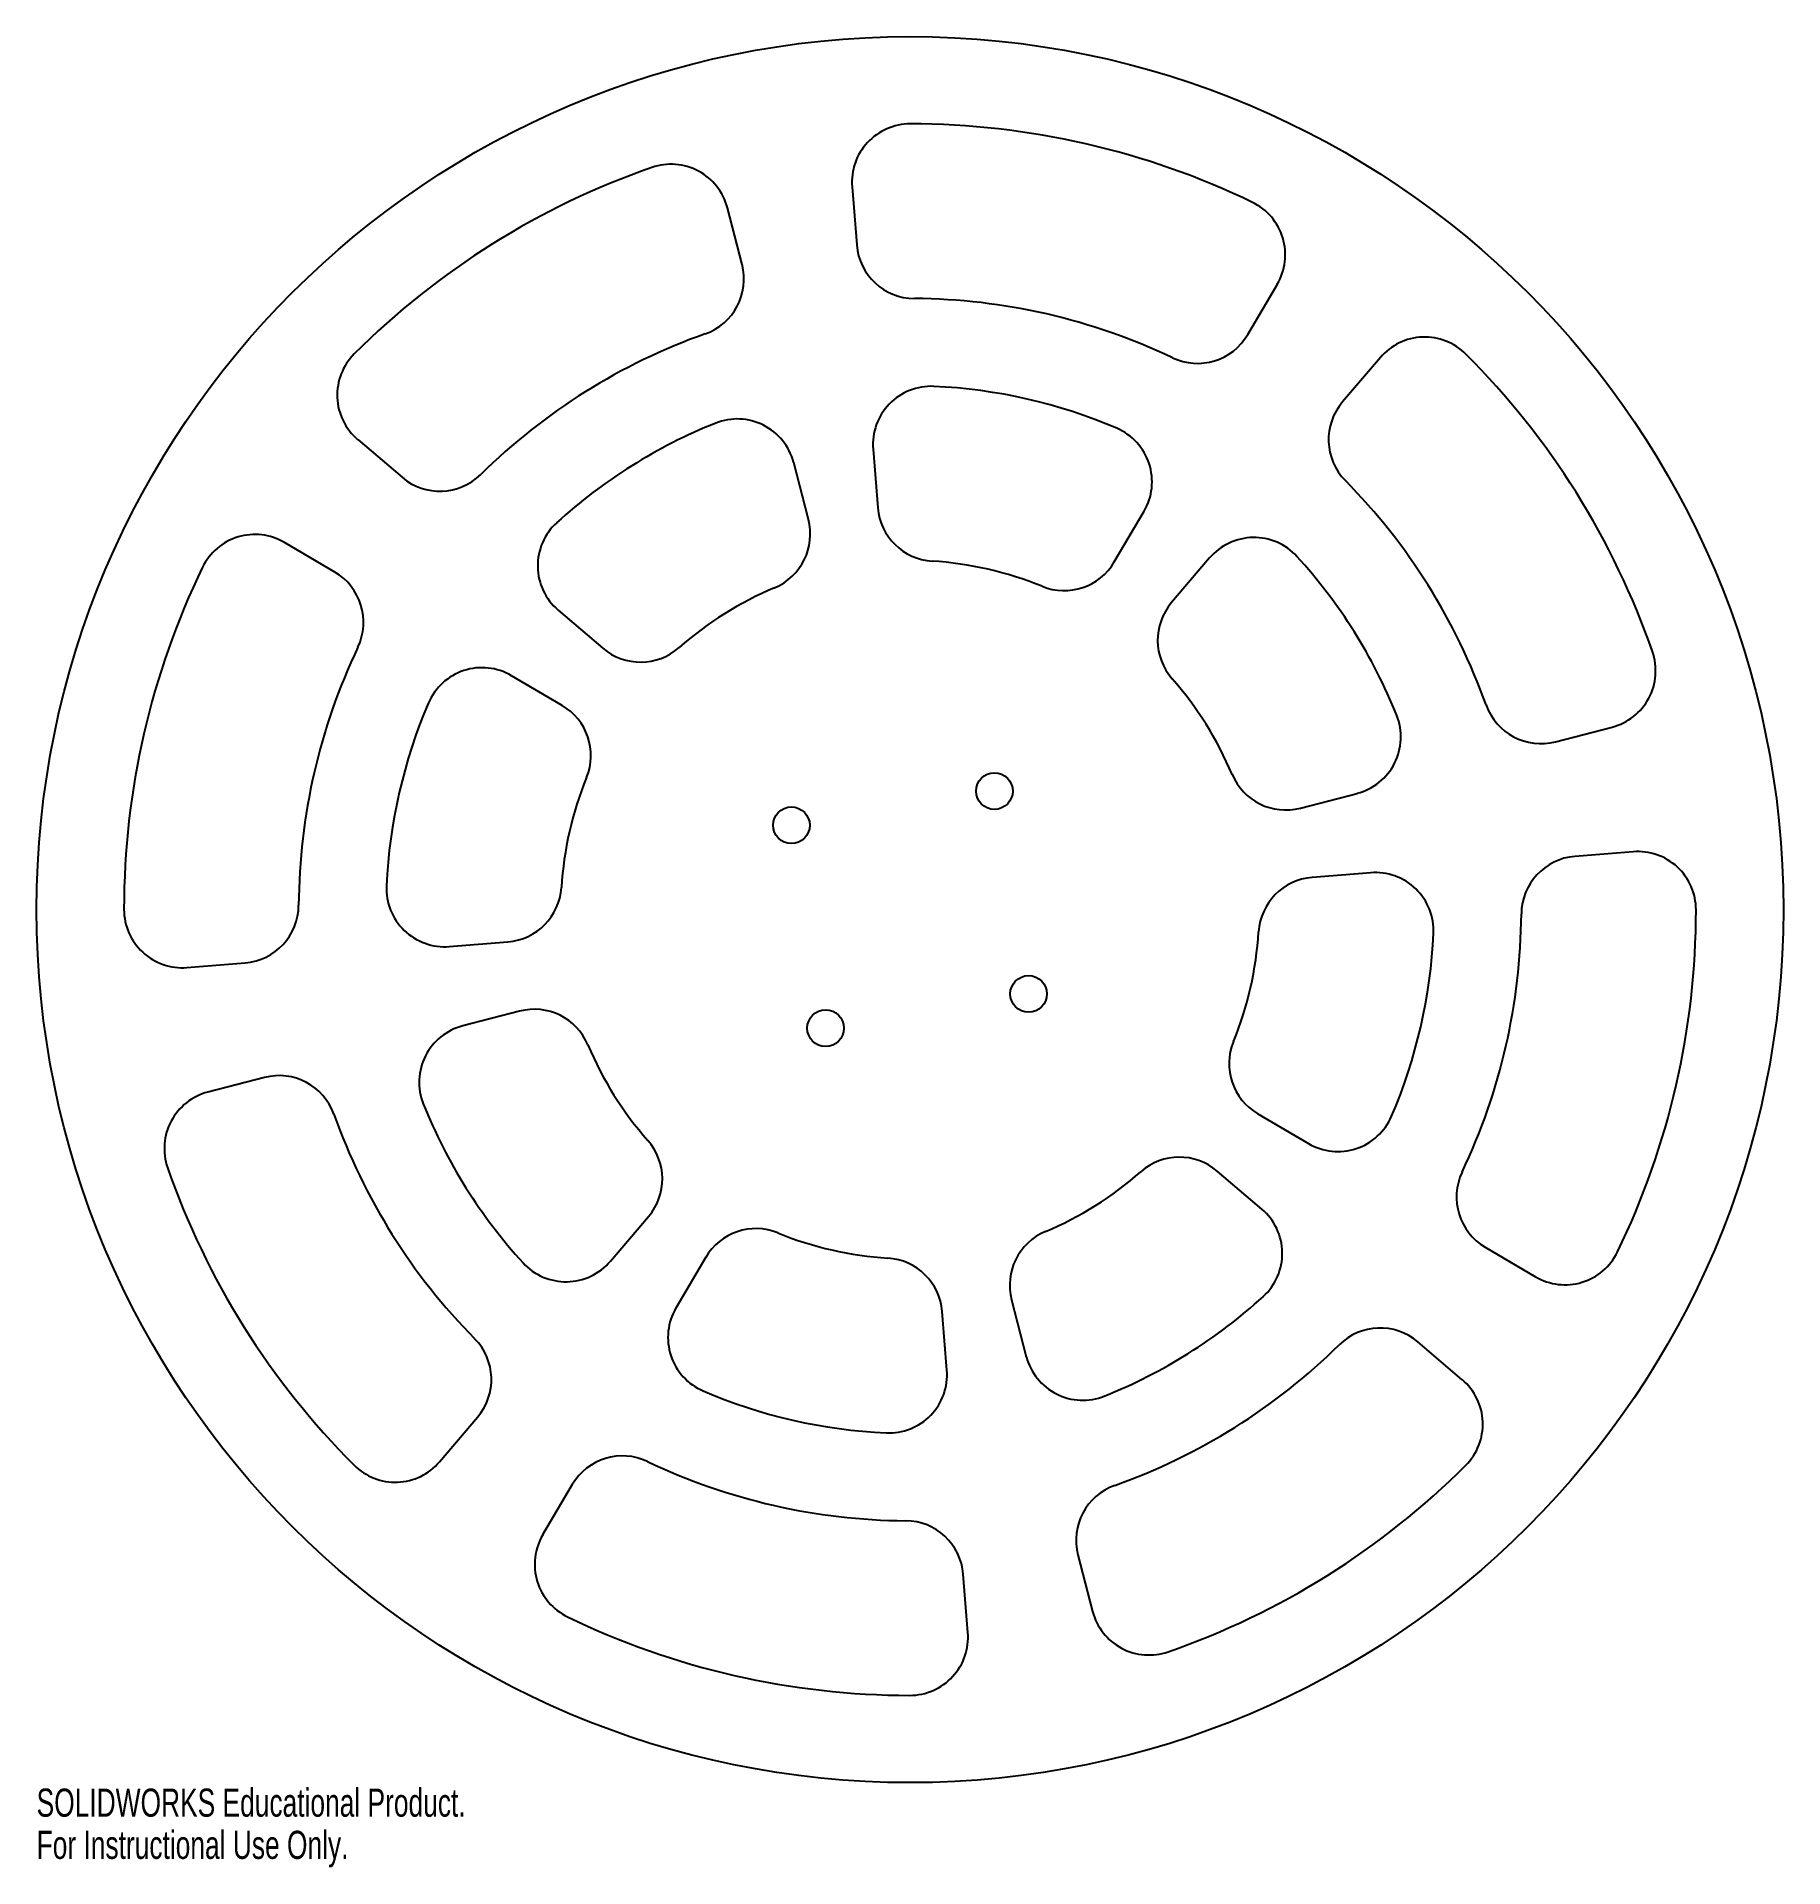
# Model space of a CAD drawing. Header units: millimetres. Extents: x -150 to 150, y -165 to 150.
import ezdxf

# ---------------------------------------------------------------- set-up
doc = ezdxf.new("R2010")
doc.units = ezdxf.units.MM
doc.styles.add('SLDTEXTSTYLE0', font='TXT', dxfattribs={"width": 0.7})

msp = doc.modelspace()

# ---------------------------------------------------------------- linework, layer by layer
at = {"color": 7, "linetype": 'Continuous', "lineweight": 25}
for p, q in [((-9.95, 124.2), (-9.15, 114.2)), ((-28.84, 110.87), (-31.37, 120.59)), ((58.01, 98.79), (63.09, 107.45)), ((80.79, 94.86), (74.28, 87.22)), ((-94.86, 80.79), (-87.22, 74.28)), ((-6.34, 79.12), (-5.53, 69.06)), ((-17.44, 67.05), (-19.98, 76.82)), ((35.08, 59.74), (40.19, 68.45)), ((-98.79, 58.01), (-107.45, 63.09)), ((51.46, 60.43), (44.92, 52.75)), ((-60.43, 51.46), (-52.75, 44.92)), ((-59.74, 35.08), (-68.45, 40.19)), ((110.87, 28.84), (120.59, 31.37)), ((67.05, 17.44), (76.82, 19.98)), ((124.2, 9.95), (114.2, 9.15)), ((79.12, 6.34), (69.06, 5.53)), ((-79.12, -6.34), (-69.06, -5.53)), ((-124.2, -9.95), (-114.2, -9.15)), ((-67.05, -17.44), (-76.82, -19.98)), ((-110.87, -28.84), (-120.59, -31.37)), ((59.74, -35.08), (68.45, -40.19)), ((60.43, -51.46), (52.75, -44.92)), ((-51.46, -60.43), (-44.92, -52.75)), ((-35.08, -59.74), (-40.19, -68.45)), ((98.79, -58.01), (107.45, -63.09)), ((6.34, -79.12), (5.53, -69.06)), ((17.44, -67.05), (19.98, -76.82)), ((94.86, -80.79), (87.22, -74.28)), ((-80.79, -94.86), (-74.28, -87.22)), ((-58.01, -98.79), (-63.09, -107.45)), ((28.84, -110.87), (31.37, -120.59)), ((9.95, -124.2), (9.15, -114.2))]:
    msp.add_line(p, q, dxfattribs=at)
for centre, radius in [((0, 0), 150), ((14.49, 20.37), 3.15), ((-20.37, 14.49), 3.15), ((20.37, -14.49), 3.15), ((-14.49, -20.37), 3.15)]:
    msp.add_circle(centre, radius, dxfattribs=at)
for centre, radius, start, end in [((0.02, 125), 10, 89.992, 184.5806), ((0, 0), 135, 64.1691, 89.992), ((0, 0), 135, 109.1691, 134.992), ((-41.04, 118.07), 10, 14.5806, 109.1691), ((54.46, 112.51), 10, 329.5806, 64.1691), ((0.82, 115), 10, 184.5806, 269.592), ((-38.52, 108.36), 10, 289.5691, 14.5806), ((0, 0), 105, 64.5691, 89.592), ((0, 0), 105, 109.5691, 134.592), ((49.38, 103.86), 10, 244.5691, 329.5806), ((88.4, 88.38), 10, 44.992, 139.5806), ((-88.38, 88.4), 10, 134.992, 229.5806), ((0, 0), 135, 19.1691, 44.992), ((3.63, 79.92), 10, 87.3998, 184.5806), ((0, 0), 90, 66.7613, 87.3998), ((81.89, 80.74), 10, 139.5806, 224.592), ((0, 0), 90, 111.7613, 132.3998), ((-29.66, 74.3), 10, 14.5806, 111.7613), ((31.57, 73.51), 10, 329.5806, 66.7613), ((-80.74, 81.89), 10, 229.5806, 314.592), ((0, 0), 105, 19.5691, 44.592), ((-53.94, 59.08), 10, 132.3998, 229.5806), ((-27.12, 64.53), 10, 292.7938, 14.5806), ((4.44, 69.86), 10, 184.5806, 266.3673), ((-112.51, 54.46), 10, 59.5806, 154.1691), ((59.08, 53.94), 10, 42.3998, 139.5806), ((0, 0), 60, 67.7938, 86.3673), ((0, 0), 90, 21.7613, 42.3998), ((0, 0), 135, 154.1691, 179.992), ((-103.86, 49.38), 10, 334.5691, 59.5806), ((26.46, 64.81), 10, 247.7938, 329.5806), ((0, 0), 60, 112.7938, 131.3673), ((52.53, 46.26), 10, 139.5806, 221.3673), ((0, 0), 105, 154.5691, 179.592), ((-46.26, 52.53), 10, 229.5806, 311.3673), ((118.07, 41.04), 10, 284.5806, 19.1691), ((-73.51, 31.57), 10, 59.5806, 156.7613), ((0, 0), 60, 22.7938, 41.3673), ((0, 0), 90, 156.7613, 177.3998), ((-64.81, 26.46), 10, 337.7938, 59.5806), ((108.36, 38.52), 10, 199.5691, 284.5806), ((74.3, 29.66), 10, 284.5806, 21.7613), ((0, 0), 60, 157.7938, 176.3673), ((64.53, 27.12), 10, 202.7938, 284.5806), ((125, -0.02), 10, 359.992, 94.5806), ((79.92, -3.63), 10, 357.3998, 94.5806), ((115, -0.82), 10, 94.5806, 179.592), ((-79.92, 3.63), 10, 177.3998, 274.5806), ((-69.86, 4.44), 10, 274.5806, 356.3673), ((69.86, -4.44), 10, 94.5806, 176.3673), ((-125, 0.02), 10, 179.992, 274.5806), ((-115, 0.82), 10, 274.5806, 359.592), ((0, 0), 105, 334.5691, 359.592), ((0, 0), 135, 334.1691, 359.992), ((0, 0), 60, 337.7938, 356.3673), ((0, 0), 90, 336.7613, 357.3998), ((-64.53, -27.12), 10, 22.7938, 104.5806), ((-74.3, -29.66), 10, 104.5806, 201.7613), ((0, 0), 60, 202.7938, 221.3673), ((64.81, -26.46), 10, 157.7938, 239.5806), ((-118.07, -41.04), 10, 104.5806, 199.1691), ((-108.36, -38.52), 10, 19.5691, 104.5806), ((0, 0), 90, 201.7613, 222.3998), ((0, 0), 105, 199.5691, 224.592), ((73.51, -31.57), 10, 239.5806, 336.7613), ((-52.53, -46.26), 10, 319.5806, 41.3673), ((46.26, -52.53), 10, 49.5806, 131.3673), ((0, 0), 135, 199.1691, 224.992), ((0, 0), 60, 292.7938, 311.3673), ((103.86, -49.38), 10, 154.5691, 239.5806), ((53.94, -59.08), 10, 312.3998, 49.5806), ((-26.46, -64.81), 10, 67.7938, 149.5806), ((0, 0), 60, 247.7938, 266.3673), ((27.12, -64.53), 10, 112.7938, 194.5806), ((112.51, -54.46), 10, 239.5806, 334.1691), ((-59.08, -53.94), 10, 222.3998, 319.5806), ((-4.44, -69.86), 10, 4.5806, 86.3673), ((-31.57, -73.51), 10, 149.5806, 246.7613), ((0, 0), 90, 291.7613, 312.3998), ((80.74, -81.89), 10, 49.5806, 134.592), ((-81.89, -80.74), 10, 319.5806, 44.592), ((0, 0), 105, 289.5691, 314.592), ((29.66, -74.3), 10, 194.5806, 291.7613), ((-3.63, -79.92), 10, 267.3998, 4.5806), ((88.38, -88.4), 10, 314.992, 49.5806), ((0, 0), 90, 246.7613, 267.3998), ((-49.38, -103.86), 10, 64.5691, 149.5806), ((-88.4, -88.38), 10, 224.992, 319.5806), ((0, 0), 105, 244.5691, 269.592), ((0, 0), 135, 289.1691, 314.992), ((38.52, -108.36), 10, 109.5691, 194.5806), ((-0.82, -115), 10, 4.5806, 89.592), ((-54.46, -112.51), 10, 149.5806, 244.1691), ((0, 0), 135, 244.1691, 269.992), ((41.04, -118.07), 10, 194.5806, 289.1691), ((-0.02, -125), 10, 269.992, 4.5806)]:
    msp.add_arc(centre, radius, start, end, dxfattribs=at)

# ---------------------------------------------------------------- texts
at = {"color": 7, "linetype": 'Continuous', "char_height": 4.8336, "attachment_point": 1, "style": 'SLDTEXTSTYLE0'}
for s, insert in [('SOLIDWORKS Educational Product.', (-150, -151.02)), ('For Instructional Use Only.', (-150, -158.27))]:
    msp.add_mtext(s, dxfattribs=dict(at, insert=insert))

doc.saveas('drawing.dxf')
